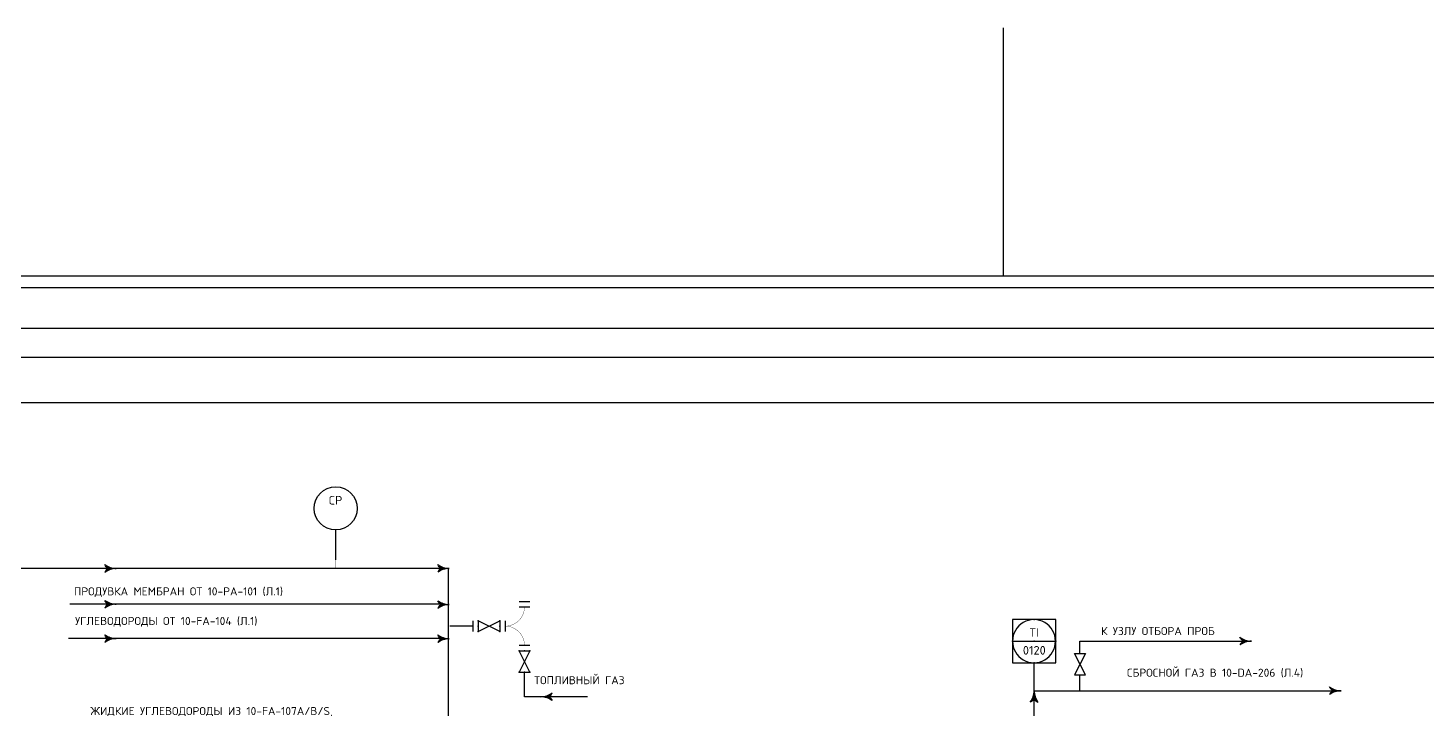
# Model space of a CAD drawing. Extents: x 78 to 490, y 181 to 404.
# Drawn here: x 131.64 to 154.37, y 204.04 to 215.1 of the extents above; entities that cross this region are included whole.
import ezdxf
from ezdxf.enums import TextEntityAlignment as Align

# ---------------------------------------------------------------- set-up
doc = ezdxf.new("R2010")
doc.units = 0
doc.linetypes.add('SDASH', pattern=[0.09375, 0.046875, -0.046875])
doc.layers.get('0').update_dxf_attribs({"linetype": 'CONTINUOUS'})
for name, color, linetype in [('IN-ATTRIBS', 7, 'CONTINUOUS'), ('IN-INST-TAP', 7, 'CONTINUOUS'), ('IN-INSTRUMENT', 7, 'SDASH'), ('IN-MAJ-PROC', 7, 'CONTINUOUS'), ('IN-MIN-PROC', 7, 'CONTINUOUS'), ('IN-SOFTWARE', 7, 'CONTINUOUS')]:
    doc.layers.add(name, color=color, linetype=linetype)
doc.styles.add('ATTRIBS', font='SIMPLEX', dxfattribs={"width": 0.8, "height": 0.125})
doc.styles.add('NARROW', font='simplex', dxfattribs={"width": 0.75, "height": 0.1})
doc.styles.add('S1', font='simplex.shx')
doc.styles.add('SIMPLEX', font='SIMPLEX.shx')

# ---------------------------------------------------------------- blocks, each defined once
blk = doc.blocks.new('VALVTEXT')
at = {"layer": 'IN-ATTRIBS'}
for p in [(0, 0.0625), (0, 0), (0.25, 0.0625), (0.25, 0), (0, -0.0625), (0.25, -0.0625)]:
    blk.add_point(p, dxfattribs=at)
at = {"layer": 'IN-ATTRIBS', "style": 'S1', "flags": 1}
for tag, p in [('IDNUM', (0.125, 0.5625)), ('DWGNO', (0.125, 0.4375)), ('FILENO', (0.125, 0.3125))]:
    blk.add_attdef(tag, text='', height=0.1, dxfattribs=at).set_placement(p, align=Align.CENTER)
at = {"layer": 'IN-ATTRIBS', "style": 'S1'}
for tag, p in [('MODE', (0.125, 0.078125)), ('SIZE', (0.125, -0.1875))]:
    blk.add_attdef(tag, text='', height=0.1, dxfattribs=at).set_placement(p, align=Align.CENTER)
blk = doc.blocks.new('BUBTEXT')
at = {"layer": 'IN-ATTRIBS'}
for p in [(0, 0.25), (-0.25, 0), (0, 0), (0.25, 0), (0, -0.25)]:
    blk.add_point(p, dxfattribs=at)
at = {"layer": 'IN-ATTRIBS', "flags": 1}
for tag, style, width, p in [('IDNUM', 'ATTRIBS', 0.8, (0.009, 0.584)), ('DWGNO', 'ATTRIBS', 0.8, (0.003, 0.447)), ('FILENO', 'ATTRIBS', 0.8, (-0.003, 0.311)), ('LOC', 'ATTRIBS', 0.8, (-0.08, -0.422)), ('SIG', 'ATTRIBS', 0.8, (-0.087, -0.563)), ('INSTALL', 'ATTRIBS', 0.8, (-0.087, -0.699)), ('SERV', 'ATTRIBS', 0.8, (-0.083, -0.838)), ('DATE', 'ATTRIBS', 0.8, (-0.088, -0.969)), ('DES', 'NARROW', 0.75, (-0.087, -1.102)), ('CSYS', 'NARROW', 0.75, (-0.087, -1.243))]:
    blk.add_attdef(tag, text='', height=0.1, dxfattribs=dict(at, style=style, width=width)).set_placement(p, align=Align.CENTER)
at = {"layer": 'IN-ATTRIBS', "style": 'ATTRIBS', "flags": 1}
blk.add_attdef('SYSCDI', text='', height=0.1, dxfattribs=at).set_placement((-0.312, 0.312), align=Align.RIGHT)
at = {"layer": 'IN-ATTRIBS', "style": 'S1'}
for tag, p in [('XT', (0.324, 0.257)), ('A1', (0.323, 0.115)), ('A2', (0.323, -0.035)), ('A3', (0.323, -0.185)), ('RES', (0.323, -0.342))]:
    blk.add_attdef(tag, p, '', height=0.1, dxfattribs=at)
at = {"layer": 'IN-ATTRIBS', "style": 'ATTRIBS'}
blk.add_attdef('SYSCDV', text='', height=0.1, dxfattribs=at).set_placement((-0.312, 0.141), align=Align.RIGHT)
at = {"layer": 'IN-ATTRIBS', "style": 'S1'}
for tag, p in [('INSTTYPE', (0, 0.05)), ('TAGNUM', (0.002, -0.156)), ('MD', (0.402, -0.565)), ('SZ', (0.402, -0.696))]:
    blk.add_attdef(tag, text='', height=0.1, dxfattribs=at).set_placement(p, align=Align.CENTER)

msp = doc.modelspace()

# ---------------------------------------------------------------- linework, layer by layer
at = {"color": 6}
msp.add_line((79.948, 211.074), (463.566, 211.074), dxfattribs=at)
at = {"color": 5, "linetype": 'Continuous'}
for p, q in [((130.052, 210.227), (288.944, 210.227)), ((133.14, 205.742), (132.322, 205.742)), ((137.548, 205.745), (133.14, 205.745)), ((138.39, 205.742), (137.515, 205.742)), ((138.868, 205.386), (138.49, 205.386)), ((148.729, 205.142), (151.513, 205.142)), ((148.729, 204.943), (148.729, 205.142)), ((139.705, 204.24), (139.705, 204.636)), ((148.729, 204.337), (148.729, 204.593)), ((147.984, 204.337), (152.97, 204.337)), ((140.73, 204.24), (139.705, 204.24)), ((147.984, 202.282), (147.984, 204.212))]:
    msp.add_line(p, q, dxfattribs=at)
at = {"color": 3}
msp.add_line((116.114, 209.754), (192.64, 209.754), dxfattribs=at)
at = {"color": 3, "linetype": 'Continuous'}
for p, q in [((120.242, 209.019), (158.348, 209.019)), ((138.39, 205.184), (132.3, 205.184))]:
    msp.add_line(p, q, dxfattribs=at)
at = {"linetype": 'Continuous'}
msp.add_line((147.634, 205.142), (148.334, 205.142), dxfattribs=at)
at = {"color": 5, "linetype": 'Continuous'}
for points in [[(132.95, 205.742, -0.206864), (132.887, 205.805)], [(133.075, 205.742, 0.150368), (132.887, 205.68)], [(132.95, 205.742, 0.206864), (132.887, 205.68)], [(138.359, 205.736, -0.206864), (138.296, 205.799)], [(138.359, 205.736, 0.206864), (138.296, 205.674)], [(138.484, 205.736, 0.150368), (138.296, 205.674)], [(151.388, 205.142, -0.206864), (151.325, 205.205)], [(151.513, 205.142, 0.150368), (151.325, 205.08)], [(151.388, 205.142, 0.206864), (151.325, 205.08)], [(147.984, 204.337, 0.150368), (148.046, 204.15, 0.150368)], [(152.845, 204.337, -0.206864), (152.783, 204.4)], [(152.97, 204.337, 0.150368), (152.783, 204.275)], [(152.845, 204.337, 0.206864), (152.783, 204.275)], [(139.968, 204.24, 0.150368), (140.156, 204.302, 0.150368)], [(140.093, 204.24, 0.206864), (140.156, 204.302, 0.206864)], [(140.093, 204.24, -0.206864), (140.156, 204.177, -0.206864)], [(147.984, 204.212, -0.206864), (147.921, 204.15, -0.206864)], [(147.984, 204.212, 0.206864), (148.046, 204.15, 0.206864)]]:
    msp.add_lwpolyline(points, format="xyb", dxfattribs=at)
at = {"color": 5, "linetype": 'Continuous', "const_width": 0.005}
for points in [[(139.393, 205.386, 0.414214), (139.705, 205.698, 0.414214)], [(139.705, 205.073, 0.414214), (139.393, 205.386, 0.414214)]]:
    msp.add_lwpolyline(points, format="xyb", dxfattribs=at)
at = {"color": 2, "const_width": 0.021}
for points in [[(139.618, 205.786), (139.793, 205.786)], [(139.793, 205.698), (139.618, 205.698)], [(138.868, 205.473), (138.868, 205.298)], [(139.393, 205.298), (139.393, 205.473)], [(139.618, 205.073), (139.793, 205.073)]]:
    msp.add_lwpolyline(points, dxfattribs=at)
at = {"color": 2}
for points in [[(138.955, 205.298), (139.305, 205.473), (139.305, 205.298), (138.955, 205.473)], [(139.793, 204.636), (139.618, 204.986), (139.793, 204.986), (139.618, 204.636)], [(148.816, 204.593), (148.641, 204.943), (148.816, 204.943), (148.641, 204.593)]]:
    msp.add_lwpolyline(points, close=True, dxfattribs=at)
for points in [[(148.334, 205.088), (148.334, 205.492), (147.634, 205.492), (147.634, 205.142)], [(147.634, 205.142), (147.634, 204.792), (148.334, 204.792), (148.334, 205.088)]]:
    msp.add_lwpolyline(points)
at = {"color": 3, "linetype": 'Continuous'}
for points in [[(132.949, 205.184, -0.206864), (132.887, 205.246, -0.206864)], [(138.359, 205.182, -0.206864), (138.296, 205.244, -0.206864)], [(133.074, 205.184, 0.150368), (132.887, 205.121, 0.150368)], [(132.949, 205.184, 0.206864), (132.887, 205.121, 0.206864)], [(138.359, 205.182, 0.206864), (138.296, 205.119, 0.206864)], [(138.484, 205.182, 0.150368), (138.296, 205.119, 0.150368)]]:
    msp.add_lwpolyline(points, format="xyb", dxfattribs=at)
msp.add_circle((136.638, 207.299), 0.35)
at = {"color": 5, "linetype": 'Continuous'}
for centre, start, end in [((133.082, 206.078), 234.4623, 268.6678), ((138.492, 206.072), 234.4623, 268.6678), ((151.521, 205.478), 234.4623, 268.6678), ((147.648, 204.345), 324.4623, 358.6678), ((152.978, 204.673), 234.4623, 268.6678), ((139.96, 203.904), 54.4623, 88.6678)]:
    msp.add_arc(centre, 0.336, start, end, dxfattribs=at)
for centre, start, end in [((147.982, 205.144), 359.6548, 180.3452), ((147.982, 205.14), 179.5934, 0.4066)]:
    msp.add_arc(centre, 0.348, start, end)
at = {"color": 3, "linetype": 'Continuous'}
for centre in [(133.082, 205.52), (138.492, 205.518)]:
    msp.add_arc(centre, 0.336, 234.4623, 268.6678, dxfattribs=at)
at = {"color": 5, "linetype": 'Continuous'}
for points in [[(132.921, 205.783), (132.895, 205.788), (132.887, 205.805)], [(132.921, 205.701), (132.895, 205.696), (132.887, 205.68)], [(132.957, 205.766), (132.906, 205.773), (132.921, 205.783), (132.895, 205.788)], [(132.957, 205.718), (132.906, 205.711), (132.921, 205.701), (132.895, 205.696)], [(132.995, 205.753), (132.919, 205.761), (132.957, 205.766), (132.906, 205.773)], [(132.995, 205.731), (132.919, 205.723), (132.957, 205.718), (132.906, 205.711)], [(133.035, 205.745), (132.933, 205.75), (132.995, 205.753), (132.919, 205.761)], [(133.035, 205.739), (132.933, 205.734), (132.995, 205.731), (132.919, 205.723)], [(133.075, 205.742), (132.95, 205.742), (133.035, 205.745), (132.933, 205.75)], [(133.075, 205.742), (132.95, 205.742), (133.035, 205.739), (132.933, 205.734)], [(138.33, 205.777), (138.304, 205.782), (138.296, 205.799)], [(138.33, 205.695), (138.304, 205.69), (138.296, 205.674)], [(138.367, 205.76), (138.315, 205.767), (138.33, 205.777), (138.304, 205.782)], [(138.367, 205.712), (138.315, 205.705), (138.33, 205.695), (138.304, 205.69)], [(138.405, 205.747), (138.328, 205.755), (138.367, 205.76), (138.315, 205.767)], [(138.405, 205.725), (138.328, 205.717), (138.367, 205.712), (138.315, 205.705)], [(138.444, 205.739), (138.343, 205.744), (138.405, 205.747), (138.328, 205.755)], [(138.444, 205.733), (138.343, 205.728), (138.405, 205.725), (138.328, 205.717)], [(138.484, 205.736), (138.359, 205.736), (138.444, 205.739), (138.343, 205.744)], [(138.484, 205.736), (138.359, 205.736), (138.444, 205.733), (138.343, 205.728)], [(151.359, 205.184), (151.333, 205.189), (151.325, 205.205)], [(151.359, 205.101), (151.333, 205.096), (151.325, 205.08)], [(151.395, 205.166), (151.344, 205.174), (151.359, 205.184), (151.333, 205.189)], [(151.395, 205.118), (151.344, 205.111), (151.359, 205.101), (151.333, 205.096)], [(151.433, 205.154), (151.357, 205.161), (151.395, 205.166), (151.344, 205.174)], [(151.433, 205.131), (151.357, 205.124), (151.395, 205.118), (151.344, 205.111)], [(151.473, 205.146), (151.371, 205.15), (151.433, 205.154), (151.357, 205.161)], [(151.473, 205.139), (151.371, 205.134), (151.433, 205.131), (151.357, 205.124)], [(151.513, 205.142), (151.388, 205.142), (151.473, 205.146), (151.371, 205.15)], [(151.513, 205.142), (151.388, 205.142), (151.473, 205.139), (151.371, 205.134)], [(147.984, 204.337), (147.984, 204.212), (147.981, 204.297), (147.976, 204.196)], [(147.984, 204.337), (147.984, 204.212), (147.987, 204.297), (147.992, 204.196)], [(152.817, 204.378), (152.791, 204.383), (152.783, 204.4)], [(152.853, 204.361), (152.802, 204.369), (152.817, 204.378), (152.791, 204.383)], [(152.891, 204.348), (152.814, 204.356), (152.853, 204.361), (152.802, 204.369)], [(152.891, 204.326), (152.814, 204.318), (152.853, 204.313), (152.802, 204.306)], [(152.93, 204.34), (152.829, 204.345), (152.891, 204.348), (152.814, 204.356)], [(152.93, 204.334), (152.829, 204.329), (152.891, 204.326), (152.814, 204.318)], [(152.97, 204.337), (152.845, 204.337), (152.93, 204.34), (152.829, 204.345)], [(152.97, 204.337), (152.845, 204.337), (152.93, 204.334), (152.829, 204.329)], [(139.968, 204.24), (140.093, 204.24), (140.008, 204.243), (140.109, 204.248)], [(139.968, 204.24), (140.093, 204.24), (140.008, 204.236), (140.109, 204.232)], [(140.008, 204.243), (140.109, 204.248), (140.047, 204.251), (140.124, 204.258)], [(140.008, 204.236), (140.109, 204.232), (140.047, 204.228), (140.124, 204.221)], [(140.047, 204.251), (140.124, 204.258), (140.085, 204.264), (140.137, 204.271)], [(140.047, 204.228), (140.124, 204.221), (140.085, 204.216), (140.137, 204.208)], [(140.085, 204.264), (140.137, 204.271), (140.122, 204.281), (140.148, 204.286)], [(140.085, 204.216), (140.137, 204.208), (140.122, 204.198), (140.148, 204.193)], [(140.122, 204.281), (140.148, 204.286), (140.156, 204.302)], [(140.122, 204.198), (140.148, 204.193), (140.156, 204.177)], [(147.943, 204.184), (147.938, 204.158), (147.921, 204.15)], [(147.96, 204.22), (147.952, 204.168), (147.943, 204.184), (147.938, 204.158)], [(147.972, 204.258), (147.965, 204.181), (147.96, 204.22), (147.952, 204.168)], [(147.981, 204.297), (147.976, 204.196), (147.972, 204.258), (147.965, 204.181)], [(147.987, 204.297), (147.992, 204.196), (147.995, 204.258), (148.002, 204.181)], [(147.995, 204.258), (148.002, 204.181), (148.008, 204.22), (148.015, 204.168)], [(148.008, 204.22), (148.015, 204.168), (148.025, 204.184), (148.03, 204.158)], [(148.025, 204.184), (148.03, 204.158), (148.046, 204.15)], [(152.817, 204.296), (152.791, 204.291), (152.783, 204.275)], [(152.853, 204.313), (152.802, 204.306), (152.817, 204.296), (152.791, 204.291)]]:
    msp.add_solid(points, dxfattribs=at)
at = {"color": 3, "linetype": 'Continuous'}
for points in [[(132.921, 205.225), (132.895, 205.23), (132.887, 205.246)], [(132.957, 205.208), (132.905, 205.215), (132.921, 205.225), (132.895, 205.23)], [(138.33, 205.223), (138.304, 205.228), (138.296, 205.244)], [(138.367, 205.206), (138.315, 205.213), (138.33, 205.223), (138.304, 205.228)], [(132.921, 205.142), (132.895, 205.137), (132.887, 205.121)], [(132.957, 205.16), (132.905, 205.152), (132.921, 205.142), (132.895, 205.137)], [(132.995, 205.195), (132.918, 205.202), (132.957, 205.208), (132.905, 205.215)], [(132.995, 205.172), (132.918, 205.165), (132.957, 205.16), (132.905, 205.152)], [(133.034, 205.187), (132.933, 205.192), (132.995, 205.195), (132.918, 205.202)], [(133.034, 205.18), (132.933, 205.176), (132.995, 205.172), (132.918, 205.165)], [(133.074, 205.184), (132.949, 205.184), (133.034, 205.187), (132.933, 205.192)], [(133.074, 205.184), (132.949, 205.184), (133.034, 205.18), (132.933, 205.176)], [(138.33, 205.141), (138.304, 205.136), (138.296, 205.119)], [(138.367, 205.158), (138.315, 205.15), (138.33, 205.141), (138.304, 205.136)], [(138.405, 205.193), (138.328, 205.2), (138.367, 205.206), (138.315, 205.213)], [(138.405, 205.17), (138.328, 205.163), (138.367, 205.158), (138.315, 205.15)], [(138.444, 205.185), (138.343, 205.19), (138.405, 205.193), (138.328, 205.2)], [(138.444, 205.179), (138.343, 205.174), (138.405, 205.17), (138.328, 205.163)], [(138.484, 205.182), (138.359, 205.182), (138.444, 205.185), (138.343, 205.19)], [(138.484, 205.182), (138.359, 205.182), (138.444, 205.179), (138.343, 205.174)]]:
    msp.add_solid(points, dxfattribs=at)
at = {"layer": 'IN-INST-TAP'}
msp.add_line((136.638, 206.462), (136.638, 206.949), dxfattribs=at)
at = {"layer": 'IN-MAJ-PROC', "color": 3}
for p, q in [((307.75, 210.878), (120.858, 210.878)), ((138.359, 206.324), (130.825, 206.324)), ((138.464, 206.322), (138.464, 202.4))]:
    msp.add_line(p, q, dxfattribs=at)
for points in [[(132.949, 206.322, -0.206864), (132.887, 206.385)], [(138.359, 206.324, -0.206864), (138.296, 206.387)], [(133.074, 206.322, 0.150368), (132.887, 206.26)], [(132.949, 206.322, 0.206864), (132.887, 206.26)], [(138.359, 206.324, 0.206864), (138.296, 206.262)], [(138.484, 206.324, 0.150368), (138.296, 206.262)]]:
    msp.add_lwpolyline(points, format="xyb", dxfattribs=at)
for centre in [(133.082, 206.658), (138.492, 206.66)]:
    msp.add_arc(centre, 0.336, 234.4623, 268.6678, dxfattribs=at)
for points in [[(132.921, 206.363), (132.895, 206.368), (132.887, 206.385)], [(132.957, 206.346), (132.905, 206.354), (132.921, 206.363), (132.895, 206.368)], [(138.33, 206.365), (138.304, 206.37), (138.296, 206.387)], [(138.367, 206.348), (138.315, 206.356), (138.33, 206.365), (138.304, 206.37)], [(132.921, 206.281), (132.895, 206.276), (132.887, 206.26)], [(132.957, 206.298), (132.905, 206.291), (132.921, 206.281), (132.895, 206.276)], [(132.995, 206.334), (132.918, 206.341), (132.957, 206.346), (132.905, 206.354)], [(132.995, 206.311), (132.918, 206.304), (132.957, 206.298), (132.905, 206.291)], [(133.034, 206.325), (132.933, 206.33), (132.995, 206.334), (132.918, 206.341)], [(133.034, 206.319), (132.933, 206.314), (132.995, 206.311), (132.918, 206.304)], [(133.074, 206.322), (132.949, 206.322), (133.034, 206.325), (132.933, 206.33)], [(133.074, 206.322), (132.949, 206.322), (133.034, 206.319), (132.933, 206.314)], [(138.33, 206.283), (138.304, 206.278), (138.296, 206.262)], [(138.367, 206.3), (138.315, 206.293), (138.33, 206.283), (138.304, 206.278)], [(138.405, 206.335), (138.328, 206.343), (138.367, 206.348), (138.315, 206.356)], [(138.405, 206.313), (138.328, 206.305), (138.367, 206.3), (138.315, 206.293)], [(138.444, 206.327), (138.343, 206.332), (138.405, 206.335), (138.328, 206.343)], [(138.444, 206.321), (138.343, 206.316), (138.405, 206.313), (138.328, 206.305)], [(138.484, 206.324), (138.359, 206.324), (138.444, 206.327), (138.343, 206.332)], [(138.484, 206.324), (138.359, 206.324), (138.444, 206.321), (138.343, 206.316)]]:
    msp.add_solid(points, dxfattribs=at)
at = {"layer": 'IN-MIN-PROC', "color": 4, "linetype": 'Continuous'}
msp.add_line((147.484, 211.074), (147.484, 215.101), dxfattribs=at)
at = {"layer": 'IN-MIN-PROC', "const_width": 0.005}
msp.add_lwpolyline([(136.638, 206.324), (136.638, 206.462)], dxfattribs=at)
at = {"layer": 'IN-SOFTWARE', "color": 7, "linetype": 'Continuous'}
msp.add_line((147.984, 204.337), (147.984, 204.792), dxfattribs=at)

# ---------------------------------------------------------------- block references
at = {"color": 2, "xscale": 1.4, "yscale": 1.4, "zscale": 1.4}
msp.add_blockref('VALVTEXT', (138.955, 205.386), dxfattribs=at)
at = {"layer": 'IN-INSTRUMENT', "color": 7, "xscale": 1.4, "yscale": 1.4, "zscale": 1.4}
msp.add_blockref('BUBTEXT', (147.984, 205.142), dxfattribs=at).add_auto_attribs({'INSTTYPE': 'TI', 'TAGNUM': '0120'})
at = {"layer": 'IN-MIN-PROC', "color": 7, "xscale": 1.4, "yscale": 1.4, "zscale": 1.4, "rotation": 90}
msp.add_blockref('VALVTEXT', (139.705, 204.636), dxfattribs=at)

# ---------------------------------------------------------------- texts
at = {"color": 1, "linetype": 'Continuous', "style": 'SIMPLEX'}
for s, p in [('ПРОДУВКА МЕМБРАН ОТ 10-РА-101 (Л.1)', (132.386, 205.886)), ('УГЛЕВОДОРОДЫ ОТ 10-FA-104 (Л.1)', (132.405, 205.405)), ('К УЗЛУ ОТБОРА ПРОБ', (149.072, 205.242)), ('ТОПЛИВНЫЙ ГАЗ', (139.862, 204.443)), ('СБРОСНОЙ ГАЗ В 10-DA-206 (Л.4)', (149.492, 204.565)), ('ЖИДКИЕ УГЛЕВОДОРОДЫ ИЗ 10-FA-107A/B/S,  ', (132.654, 203.942))]:
    msp.add_text(s, height=0.13, dxfattribs=at).set_placement(p)
at = {"layer": 'IN-INSTRUMENT', "style": 'SIMPLEX'}
msp.add_text('CP', height=0.14, dxfattribs=at).set_placement((136.522, 207.36))

doc.saveas('drawing.dxf')
